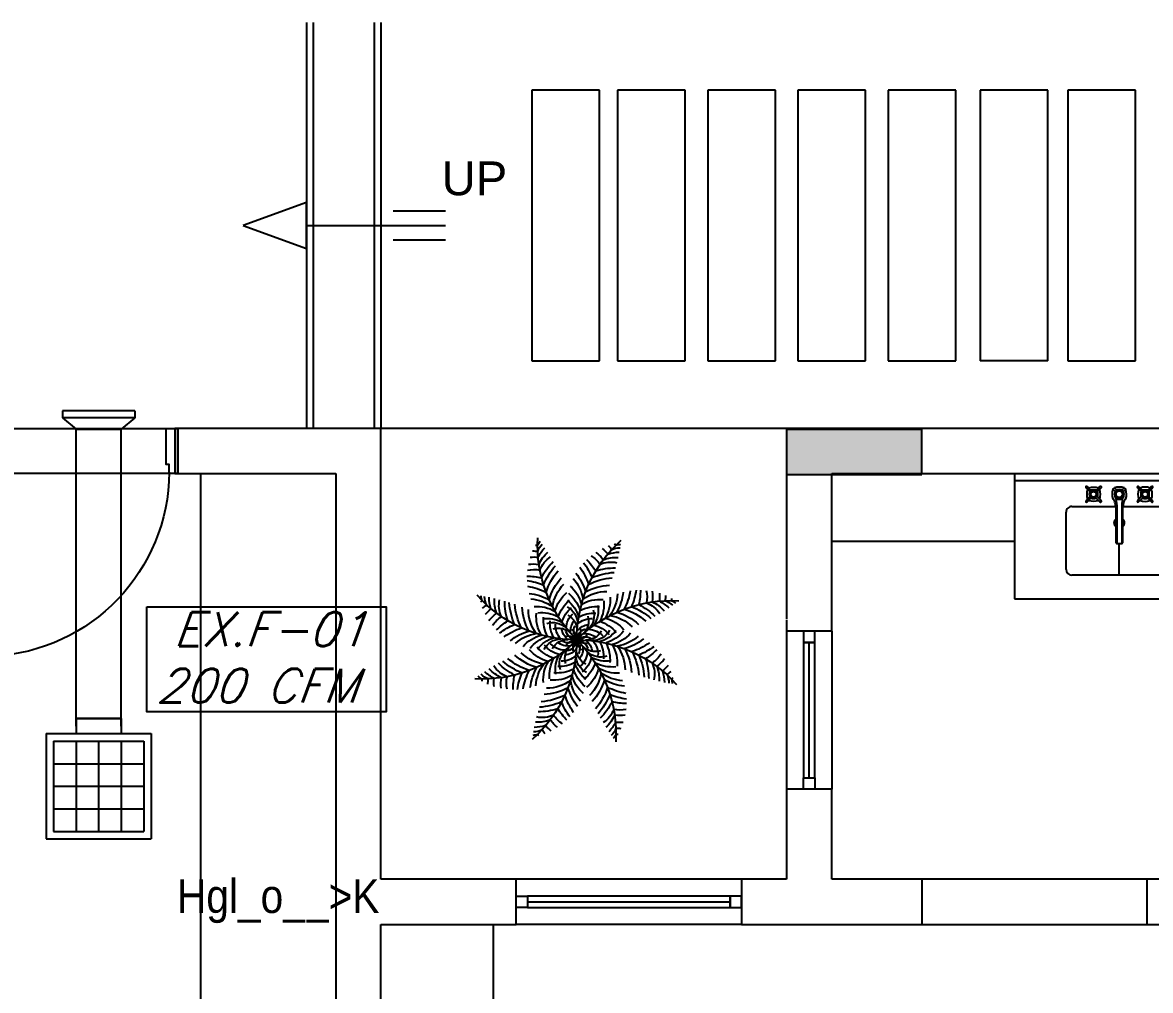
# Model space of a CAD drawing. Header units: metres. Extents: x -658 to -58, y -713 to -118.
# Drawn here: x -92.84 to -87.84, y -131.64 to -127.35 of the extents above; entities that cross this region are included whole.
import ezdxf
from ezdxf.enums import TextEntityAlignment as Align

# ---------------------------------------------------------------- set-up
doc = ezdxf.new("R2010")
doc.units = ezdxf.units.M
doc.header["$LTSCALE"] = 100
for name, color, linetype in [('DCUT', 7, 'Continuous'), ('EX.DUCT', 3, 'Continuous'), ('M-ANNO-NOTE', 3, 'Continuous'), ('plan', 8, 'Continuous'), ('TEXT AC', 7, 'Continuous')]:
    doc.layers.add(name, color=color, linetype=linetype)
doc.styles.add('Arial', font='arial.ttf', dxfattribs={"height": 0.2})
doc.styles.add('rss_dim1', font='romans.shx')
doc.styles.add('style12', font='xarab.shx')

# ---------------------------------------------------------------- blocks, each defined once
blk = doc.blocks.new('Double_Vanity_15689 - Double_Vanity_15689-5389836-الدور الارضي')
for p, q in [((1.7601, 0.5563), (0.0515, 0.5563)), ((0.0515, 0.5563), (0.0515, 0.0317)), ((1.7601, 0.0317), (1.7601, 0.5563)), ((0.3232, 0.4509), (0.7436, 0.4509)), ((1.0852, 0.4509), (1.5056, 0.4509)), ((0.2978, 0.1715), (0.2978, 0.4255)), ((0.769, 0.4255), (0.769, 0.1715)), ((1.0598, 0.1715), (1.0598, 0.4255)), ((1.531, 0.4255), (1.531, 0.1715)), ((0.5172, 0.148), (0.5172, 0.3067)), ((0.5219, 0.1393), (0.5219, 0.3107)), ((0.5449, 0.1393), (0.5449, 0.3107)), ((0.5496, 0.3067), (0.5496, 0.148)), ((1.2792, 0.3067), (1.2792, 0.148)), ((1.2839, 0.1393), (1.2839, 0.3107)), ((1.3069, 0.1393), (1.3069, 0.3107)), ((1.3116, 0.148), (1.3116, 0.3067)), ((0.517, 0.1461), (0.3232, 0.1461)), ((0.3917, 0.1143), (0.3853, 0.1207)), ((0.3905, 0.1259), (0.3969, 0.1195)), ((0.4082, 0.0978), (0.3917, 0.1143)), ((0.3969, 0.1195), (0.4134, 0.103)), ((0.4248, 0.103), (0.4413, 0.1195)), ((0.4465, 0.1143), (0.43, 0.0978)), ((0.4413, 0.1195), (0.4477, 0.1259)), ((0.4529, 0.1207), (0.4465, 0.1143)), ((0.7436, 0.1461), (0.5498, 0.1461)), ((0.6204, 0.1141), (0.6139, 0.1207)), ((0.6191, 0.1259), (0.6256, 0.1194)), ((0.6368, 0.0978), (0.6204, 0.1141)), ((0.6256, 0.1194), (0.642, 0.103)), ((0.6534, 0.103), (0.6698, 0.1194)), ((0.675, 0.1141), (0.6586, 0.0978)), ((0.6698, 0.1194), (0.6763, 0.1259)), ((0.6815, 0.1207), (0.675, 0.1141)), ((1.279, 0.1461), (1.0852, 0.1461)), ((1.1473, 0.1207), (1.1538, 0.1141)), ((1.159, 0.1194), (1.1525, 0.1259)), ((1.1538, 0.1141), (1.1702, 0.0978)), ((1.1754, 0.103), (1.159, 0.1194)), ((1.2032, 0.1194), (1.1868, 0.103)), ((1.192, 0.0978), (1.2084, 0.1141)), ((1.2097, 0.1259), (1.2032, 0.1194)), ((1.2084, 0.1141), (1.2149, 0.1207)), ((1.5056, 0.1461), (1.3118, 0.1461)), ((1.3759, 0.1207), (1.3823, 0.1143)), ((1.3875, 0.1195), (1.3811, 0.1259)), ((1.3823, 0.1143), (1.3988, 0.0978)), ((1.404, 0.103), (1.3875, 0.1195)), ((1.4319, 0.1195), (1.4154, 0.103)), ((1.4206, 0.0978), (1.4371, 0.1143)), ((1.4383, 0.1259), (1.4319, 0.1195)), ((1.4371, 0.1143), (1.4435, 0.1207)), ((0.3853, 0.0635), (0.3917, 0.0699)), ((0.3969, 0.0646), (0.3905, 0.0582)), ((0.3917, 0.0699), (0.4082, 0.0864)), ((0.4134, 0.0812), (0.3969, 0.0646)), ((0.4413, 0.0646), (0.4248, 0.0812)), ((0.43, 0.0864), (0.4465, 0.0699)), ((0.4477, 0.0582), (0.4413, 0.0646)), ((0.4465, 0.0699), (0.4529, 0.0635)), ((0.5046, 0.0702), (0.5144, 0.0795)), ((0.5208, 0.0731), (0.5116, 0.0632)), ((0.5552, 0.0632), (0.546, 0.0731)), ((0.5622, 0.0702), (0.5524, 0.0795)), ((0.6139, 0.0635), (0.6204, 0.07)), ((0.6256, 0.0648), (0.6191, 0.0582)), ((0.6204, 0.07), (0.6368, 0.0864)), ((0.642, 0.0812), (0.6256, 0.0648)), ((0.6698, 0.0648), (0.6534, 0.0812)), ((0.6586, 0.0864), (0.675, 0.07)), ((0.6763, 0.0582), (0.6698, 0.0648)), ((0.675, 0.07), (0.6815, 0.0635)), ((1.1538, 0.07), (1.1473, 0.0635)), ((1.1525, 0.0582), (1.159, 0.0648)), ((1.1702, 0.0864), (1.1538, 0.07)), ((1.159, 0.0648), (1.1754, 0.0812)), ((1.1868, 0.0812), (1.2032, 0.0648)), ((1.2084, 0.07), (1.192, 0.0864)), ((1.2032, 0.0648), (1.2097, 0.0582)), ((1.2149, 0.0635), (1.2084, 0.07)), ((1.2666, 0.0702), (1.2764, 0.0795)), ((1.2736, 0.0632), (1.2828, 0.0731)), ((1.308, 0.0731), (1.3172, 0.0632)), ((1.3242, 0.0702), (1.3144, 0.0795)), ((1.3823, 0.0699), (1.3759, 0.0635)), ((1.3811, 0.0582), (1.3875, 0.0646)), ((1.3988, 0.0864), (1.3823, 0.0699)), ((1.3875, 0.0646), (1.404, 0.0812)), ((1.4154, 0.0812), (1.4319, 0.0646)), ((1.4371, 0.0699), (1.4206, 0.0864)), ((1.4319, 0.0646), (1.4383, 0.0582)), ((1.4435, 0.0635), (1.4371, 0.0699)), ((1.7601, 0.0317), (0.0515, 0.0317)), ((0.0515, 0.0317), (0.0515, 0)), ((1.7601, 0), (1.7601, 0.0317))]:
    blk.add_line(p, q)
for centre, radius in [((0.4191, 0.0921), 0.0123), ((0.5334, 0.0921), 0.0193), ((0.5334, 0.0921), 0.0144), ((0.6477, 0.0921), 0.0123), ((1.1811, 0.0921), 0.0123), ((1.2954, 0.0921), 0.0193), ((1.2954, 0.0921), 0.0144), ((1.4097, 0.0921), 0.0123)]:
    blk.add_circle(centre, radius)
for centre, radius, start, end in [((0.3232, 0.4255), 0.0254, 90, 180), ((0.7436, 0.4255), 0.0254, 0, 90), ((1.0852, 0.4255), 0.0254, 90, 180), ((1.5056, 0.4255), 0.0254, 0, 90), ((0.5335, 0.1488), 0.1623, 85.9896, 94.0925), ((1.2953, 0.1488), 0.1623, 85.9075, 94.0104), ((0.3232, 0.1715), 0.0254, 180, 270), ((0.7436, 0.1715), 0.0254, 270, 0), ((1.0852, 0.1715), 0.0254, 180, 270), ((1.5056, 0.1715), 0.0254, 270, 0), ((0.3879, 0.1233), 0.0037, 45, 225), ((0.481, 0.0921), 0.092, 166.0349, 193.9651), ((0.4191, 0.0302), 0.092, 76.0349, 103.9651), ((0.4564, 0.0921), 0.0562, 167.386, 192.614), ((0.4191, 0.0548), 0.0562, 77.386, 102.614), ((0.4191, 0.0921), 0.0142, 60.1581, 119.8419), ((0.3818, 0.0921), 0.0562, 347.386, 12.614), ((0.3572, 0.0921), 0.092, 346.0349, 13.9651), ((0.4503, 0.1233), 0.0037, 315, 135), ((0.5851, 0.0921), 0.0835, 165.9341, 195.1718), ((0.4944, 0.1284), 0.0188, 301.38, 336.62), ((0.449, 0.148), 0.0682, 336.62, 360), ((0.5707, 0.0921), 0.0576, 165.6165, 192.6005), ((0.5072, 0.1177), 0.0137, 304.2148, 340.2695), ((0.3364, 0.1393), 0.1855, 351.8829, 360), ((0.5334, -0.0167), 0.1305, 84.125, 95.875), ((0.7304, 0.1393), 0.1855, 180, 188.1171), ((0.5596, 0.1177), 0.0137, 199.7305, 235.7852), ((0.6186, 0.1482), 0.069, 180.1496, 203.2303), ((0.4961, 0.0921), 0.0577, 347.3995, 14.3835), ((0.5722, 0.1281), 0.0184, 203.049, 238.951), ((0.4817, 0.0921), 0.0835, 344.8282, 14.0659), ((0.6165, 0.1233), 0.0037, 45, 225), ((0.6714, 0.0921), 0.0556, 156.6101, 203.3899), ((0.6477, 0.0684), 0.0555, 66.6101, 113.3899), ((0.685, 0.0921), 0.0562, 167.386, 192.614), ((0.6477, 0.0548), 0.0561, 77.386, 102.614), ((0.6477, 0.0921), 0.0142, 60.1581, 119.8419), ((0.6104, 0.0921), 0.0561, 347.386, 12.614), ((0.624, 0.0921), 0.0556, 336.6101, 23.3899), ((0.6789, 0.1233), 0.0037, 315, 135), ((1.1499, 0.1233), 0.0037, 45, 225), ((1.2048, 0.0921), 0.0556, 156.6101, 203.3899), ((1.1811, 0.0684), 0.0555, 66.6101, 113.3899), ((1.2184, 0.0921), 0.0561, 167.386, 192.614), ((1.1811, 0.0548), 0.0561, 77.386, 102.614), ((1.1811, 0.0921), 0.0142, 60.1581, 119.8419), ((1.1438, 0.0921), 0.0562, 347.386, 12.614), ((1.1574, 0.0921), 0.0556, 336.6101, 23.3899), ((1.2123, 0.1233), 0.0037, 315, 135), ((1.3471, 0.0921), 0.0835, 165.9341, 195.1718), ((1.2566, 0.1281), 0.0184, 301.049, 336.951), ((1.2102, 0.1482), 0.069, 336.7697, 359.8504), ((1.3327, 0.0921), 0.0576, 165.6165, 192.6005), ((1.2692, 0.1177), 0.0137, 304.2148, 340.2695), ((1.0984, 0.1393), 0.1855, 351.8829, 360), ((1.2954, -0.0167), 0.1305, 84.125, 95.875), ((1.4924, 0.1393), 0.1855, 180, 188.1171), ((1.3216, 0.1177), 0.0137, 199.7305, 235.7852), ((1.3798, 0.148), 0.0682, 180, 203.38), ((1.2581, 0.0921), 0.0577, 347.3995, 14.3835), ((1.3344, 0.1284), 0.0188, 203.38, 238.62), ((1.2437, 0.0921), 0.0835, 344.8282, 14.0659), ((1.3785, 0.1233), 0.0037, 45, 225), ((1.4716, 0.0921), 0.092, 166.0349, 193.9651), ((1.4097, 0.0302), 0.092, 76.0349, 103.9651), ((1.447, 0.0921), 0.0561, 167.386, 192.614), ((1.4097, 0.0548), 0.0562, 77.386, 102.614), ((1.4097, 0.0921), 0.0142, 60.1581, 119.8419), ((1.3724, 0.0921), 0.0562, 347.386, 12.614), ((1.3478, 0.0921), 0.092, 346.0349, 13.9651), ((1.4409, 0.1233), 0.0037, 315, 135), ((0.3879, 0.0609), 0.0037, 135, 315), ((0.4191, 0.1539), 0.092, 256.0349, 283.9651), ((0.4191, 0.0921), 0.0142, 150.1581, 209.8419), ((0.4191, 0.1294), 0.0562, 257.386, 282.614), ((0.4191, 0.0921), 0.0142, 240.1581, 299.8419), ((0.4191, 0.0921), 0.0142, 330.1581, 29.8419), ((0.4503, 0.0609), 0.0037, 225, 45), ((0.4892, 0.0479), 0.0271, 34.4754, 55.5246), ((0.5334, 0.1438), 0.0835, 254.8282, 285.1718), ((0.4994, 0.0581), 0.0262, 35.077, 54.923), ((0.5334, 0.1294), 0.0576, 257.3995, 282.6005), ((0.5674, 0.0581), 0.0262, 125.077, 144.923), ((0.5776, 0.0479), 0.0271, 124.4754, 145.5246), ((0.6165, 0.0609), 0.0037, 135, 315), ((0.6477, 0.1158), 0.0555, 246.6101, 293.3899), ((0.6477, 0.0921), 0.0142, 150.1581, 209.8419), ((0.6477, 0.1294), 0.0562, 257.386, 282.614), ((0.6477, 0.0921), 0.0142, 240.1581, 299.8419), ((0.6477, 0.0921), 0.0142, 330.1581, 29.8419), ((0.6789, 0.0609), 0.0037, 225, 45), ((1.1499, 0.0609), 0.0037, 135, 315), ((1.1811, 0.1158), 0.0555, 246.6101, 293.3899), ((1.1811, 0.0921), 0.0142, 150.1581, 209.8419), ((1.1811, 0.1294), 0.0561, 257.386, 282.614), ((1.1811, 0.0921), 0.0142, 240.1581, 299.8419), ((1.1811, 0.0921), 0.0142, 330.1581, 29.8419), ((1.2123, 0.0609), 0.0037, 225, 45), ((1.2512, 0.0479), 0.0271, 34.4754, 55.5246), ((1.2954, 0.1438), 0.0835, 254.8282, 285.1718), ((1.2614, 0.0581), 0.0262, 35.077, 54.923), ((1.2954, 0.1294), 0.0577, 257.3995, 282.6005), ((1.3294, 0.0581), 0.0262, 125.077, 144.923), ((1.3396, 0.0479), 0.0271, 124.4754, 145.5246), ((1.3785, 0.0609), 0.0037, 135, 315), ((1.4097, 0.1539), 0.092, 256.0349, 283.9651), ((1.4097, 0.0921), 0.0142, 150.1581, 209.8419), ((1.4097, 0.1294), 0.0561, 257.386, 282.614), ((1.4097, 0.0921), 0.0142, 240.1581, 299.8419), ((1.4097, 0.0921), 0.0142, 330.1581, 29.8419), ((1.4409, 0.0609), 0.0037, 225, 45)]:
    blk.add_arc(centre, radius, start, end)
for points in [[(0.5172, 0.3067), (0.5179, 0.307), (0.5191, 0.3077), (0.5207, 0.3091), (0.5216, 0.3102), (0.5219, 0.3107)], [(0.5449, 0.3108), (0.5453, 0.3102), (0.5461, 0.3091), (0.5477, 0.3077), (0.549, 0.307), (0.5496, 0.3067)], [(1.2839, 0.3108), (1.2835, 0.3102), (1.2827, 0.3091), (1.2811, 0.3077), (1.2798, 0.307), (1.2792, 0.3067)], [(1.3116, 0.3067), (1.3109, 0.307), (1.3097, 0.3077), (1.3081, 0.3091), (1.3072, 0.3102), (1.3069, 0.3107)]]:
    blk.add_open_spline(points, degree=3)
blk = doc.blocks.new('Sink - Undercounter - 0614_000-5389837-الدور الارضي')
blk.add_line((0, 0.508), (0, 0.3683))
for radius, start, end in [(0.0222, 168.0492, 173.3448), (0.0223, 186.7356, 192.0093), (0.0223, 6.682, 11.9714), (0.0222, 348.0186, 353.3052)]:
    blk.add_arc((0, 0.2759), radius, start, end)
for points, knots in [([(-0.0164, 0.2609), (-0.0166, 0.2612), (-0.0177, 0.2624), (-0.0194, 0.2647), (-0.021, 0.2683), (-0.0219, 0.2716), (-0.0222, 0.2744), (-0.0223, 0.2777), (-0.0217, 0.2817), (-0.0202, 0.2855), (-0.0186, 0.2883), (-0.0174, 0.2898), (-0.0166, 0.2907), (-0.0164, 0.2909)], [0.2649725, 0.2649725, 0.2649725, 0.2649725, 0.2777778, 0.3333333, 0.3888889, 0.4444444, 0.4791667, 0.5138889, 0.5833333, 0.6527778, 0.6875, 0.7222222, 0.7354847, 0.7354847, 0.7354847, 0.7354847]), ([(0.0164, 0.2909), (0.0166, 0.2907), (0.0177, 0.2895), (0.0194, 0.2871), (0.021, 0.2836), (0.0219, 0.2803), (0.0222, 0.2774), (0.0223, 0.2741), (0.0217, 0.2702), (0.0202, 0.2663), (0.0185, 0.2636), (0.0174, 0.262), (0.0166, 0.2612), (0.0164, 0.2609)], [0.264658, 0.264658, 0.264658, 0.264658, 0.2777778, 0.3333333, 0.3888889, 0.4444444, 0.4791667, 0.5138889, 0.5833333, 0.6527778, 0.6875, 0.7222222, 0.7352288, 0.7352288, 0.7352288, 0.7352288])]:
    blk.add_open_spline(points, degree=3, knots=knots)
blk = doc.blocks.new('A$C5CF46EA4')
for centre, radius, start, end in [((0.078, 1.819), 1.231, 314.7866, 3.3263), ((-0.286, 0.95), 1.231, 359.7866, 48.3263), ((0.531, 1.681), 0.151, 69.8917, 87.059), ((0.542, 1.615), 0.185, 63.8335, 89.4867), ((0.703, 1.732), 0.151, 136.0206, 143.5444), ((0.783, 1.687), 0.185, 134.6388, 149.6026), ((0.967, 1.486), 0.401, 130.0973, 140.5075), ((0.95, 1.524), 0.401, 27.9286, 43.3029), ((1.133, 1.704), 0.185, 18.8335, 44.4867), ((1.172, 1.759), 0.151, 24.8917, 42.059), ((1.331, 1.673), 0.151, 91.0206, 98.5444), ((0.539, 1.358), 0.401, 72.9286, 88.3029), ((0.581, 1.37), 0.34, 69.575, 93.1547), ((0.974, 1.488), 0.34, 127.3086, 143.8611), ((0.942, 1.512), 0.249, 121.1923, 148.041), ((1.259, 1.28), 0.576, 134.6721, 148.0815), ((1.054, 1.504), 0.249, 20.3951, 57.4318), ((0.988, 1.504), 0.34, 24.575, 48.1547), ((1.343, 1.313), 0.401, 85.0973, 95.5075), ((1.355, 1.585), 0.185, 89.6388, 104.6026), ((0.627, 1.418), 0.249, 65.3951, 102.4318), ((0.591, 1.037), 0.576, 71.9185, 90.3789), ((0.551, 0.916), 0.657, 67.3064, 85.7916), ((1.412, 1.273), 0.657, 143.8063, 157.6936), ((1.389, 1.28), 0.581, 144.3968, 162.2019), ((0.677, 1.208), 0.581, 17.7981, 40.471), ((0.646, 1.203), 0.657, 22.3064, 40.7916), ((0.759, 1.261), 0.576, 26.9185, 45.3789), ((1.344, 1.349), 0.249, 76.1923, 103.041), ((1.349, 1.309), 0.34, 82.3086, 98.8611), ((0.57, 0.941), 0.581, 62.7981, 85.471), ((1.355, 1.247), 0.511, 141.857, 163.8696), ((1.256, 1.266), 0.372, 138.1649, 171.5062), ((0.711, 1.175), 0.511, 16.1304, 42.3372), ((1.507, 0.847), 0.657, 98.8063, 112.6936), ((1.404, 0.96), 0.576, 89.6721, 103.0815), ((0.578, 1.343), 0.401, 175.0973, 185.5075), ((0.582, 1.349), 0.34, 172.3086, 188.8611), ((0.542, 1.344), 0.249, 166.1923, 193.041), ((0.931, 1.404), 0.576, 179.6721, 193.0815), ((1.044, 1.507), 0.657, 188.8063, 202.6936), ((1.022, 1.496), 0.581, 189.3968, 207.2019), ((1.022, 1.449), 0.511, 186.857, 208.8696), ((0.938, 1.392), 0.372, 183.1649, 216.5062), ((0.618, 0.942), 0.511, 61.1304, 87.3372), ((0.667, 1.022), 0.372, 53.4938, 90.209), ((1.221, 1.195), 0.328, 130.7054, 166.1838), ((1.259, 1.103), 0.363, 130.49, 160.9395), ((0.829, 1.13), 0.328, 13.8162, 50.6638), ((0.803, 1.197), 0.372, 8.4938, 45.209), ((1.449, 0.869), 0.511, 96.857, 118.8696), ((1.496, 0.869), 0.581, 99.3968, 117.2019), ((0.071, 0.078), 1.231, 44.7866, 93.3263), ((0.132, 1.172), 0.151, 114.8917, 132.059), ((0.187, 1.133), 0.185, 108.8335, 134.4867), ((0.218, 1.331), 0.151, 181.0206, 188.5444), ((0.367, 0.95), 0.401, 117.9286, 133.3029), ((0.306, 1.355), 0.185, 179.6388, 194.6026), ((0.387, 0.988), 0.34, 114.575, 138.1547), ((0.386, 1.054), 0.249, 110.3951, 147.4318), ((0.63, 0.759), 0.576, 116.9185, 135.3789), ((0.963, 1.317), 0.328, 175.7054, 211.1838), ((1.056, 1.279), 0.363, 175.49, 205.9395), ((0.732, 0.993), 0.328, 58.8162, 95.6638), ((1.012, 1.218), 0.265, 169.9214, 211.046), ((1.185, 1.092), 0.265, 124.9214, 166.046), ((0.95, 2.177), 1.231, 269.7866, 318.3263), ((0.774, 1.04), 0.363, 19.0605, 48.6559), ((1.392, 0.953), 0.372, 93.1649, 126.5062), ((0.941, 1.32), 0.581, 332.7981, 355.471), ((0.916, 1.34), 0.657, 337.3064, 355.7916), ((1.037, 1.3), 0.576, 341.9185, 0.3789), ((1.418, 1.264), 0.249, 335.3951, 12.4318), ((1.37, 1.31), 0.34, 339.575, 3.1547), ((1.358, 1.352), 0.401, 342.9286, 358.3029), ((1.615, 1.349), 0.185, 333.8335, 359.4867), ((1.687, 1.108), 0.185, 44.6388, 59.6026), ((1.732, 1.188), 0.151, 46.0206, 53.5444), ((1.681, 1.36), 0.151, 339.8917, 357.059), ((0.687, 0.646), 0.657, 112.3064, 130.7916), ((0.683, 0.677), 0.581, 107.7981, 130.471), ((0.716, 0.711), 0.511, 106.1304, 132.3372), ((0.694, 0.803), 0.372, 98.4938, 135.209), ((0.757, 0.891), 0.363, 64.0605, 93.6559), ((0.792, 0.929), 0.265, 58.954, 94.9495), ((0.965, 1.169), 0.18, 162.0705, 224.1396), ((0.993, 1.116), 0.157, 161.9033, 227.5819), ((1.117, 1.089), 0.18, 117.0705, 179.1396), ((1.1, 1.032), 0.157, 116.9033, 182.5819), ((0.863, 1.052), 0.18, 0.8604, 48.8935), ((0.825, 1.042), 0.265, 13.954, 49.9495), ((1.279, 0.835), 0.363, 85.49, 115.9395), ((1.317, 0.928), 0.328, 85.7054, 121.1838), ((0.891, 1.134), 0.363, 334.0605, 3.6559), ((0.993, 1.159), 0.328, 328.8162, 5.6638), ((1.022, 1.224), 0.372, 323.4938, 0.209), ((0.942, 1.273), 0.511, 331.1304, 357.3372), ((1.512, 0.948), 0.249, 31.1923, 58.041), ((1.488, 0.917), 0.34, 37.3086, 53.8611), ((1.486, 0.924), 0.401, 40.0973, 50.5075), ((0.761, 0.829), 0.328, 103.8162, 140.6638), ((0.851, 0.774), 0.363, 109.0605, 138.6559), ((0.849, 0.825), 0.265, 103.954, 139.9495), ((0.812, 0.963), 0.18, 45.8604, 93.8935), ((0.818, 0.932), 0.157, 37.4181, 83.5699), ((0.827, 0.935), 0.119, 5.0251, 71.6696), ((1.029, 1.029), 0.119, 171.5256, 224.9749), ((0.855, 1.022), 0.119, 320.0251, 26.6696), ((0.846, 1.026), 0.157, 352.4181, 38.5699), ((1.116, 0.898), 0.157, 71.9033, 137.5819), ((0.932, 1.073), 0.157, 307.4181, 353.5699), ((1.169, 0.926), 0.18, 72.0705, 134.1396), ((1.218, 0.879), 0.265, 79.9214, 121.046), ((0.963, 1.079), 0.18, 315.8604, 3.8935), ((0.929, 1.099), 0.265, 328.954, 4.9495), ((1.28, 0.502), 0.581, 54.3968, 72.2019), ((1.273, 0.479), 0.657, 53.8063, 67.6936), ((1.28, 0.632), 0.576, 44.6721, 58.0815), ((0.941, -0.286), 1.231, 89.7866, 138.3263), ((0.643, 1.355), 0.511, 231.857, 253.8696), ((0.624, 1.256), 0.372, 228.1649, 261.5062), ((0.695, 1.221), 0.328, 220.7054, 256.1838), ((0.788, 1.259), 0.363, 220.49, 250.9395), ((1.813, 0.071), 1.231, 134.7866, 183.3263), ((0.799, 1.185), 0.265, 214.9214, 256.046), ((0.801, 1.117), 0.18, 207.0705, 269.1396), ((0.839, 0.863), 0.18, 90.8604, 138.8935), ((0.858, 1.1), 0.157, 206.9033, 272.5819), ((0.865, 0.846), 0.157, 82.4181, 128.5699), ((0.959, 0.818), 0.157, 127.4181, 173.5699), ((0.869, 0.855), 0.119, 50.0251, 116.6696), ((0.956, 0.827), 0.119, 95.0251, 161.6696), ((0.862, 1.029), 0.119, 261.5256, 314.9749), ((0.945, 1.064), 0.119, 216.5256, 269.9749), ((0.827, 0.945), 0.119, 306.5256, 359.9749), ((1.036, 0.869), 0.119, 140.0251, 206.6696), ((1.064, 0.945), 0.119, 126.5256, 179.9749), ((0.935, 1.064), 0.119, 275.0251, 341.6696), ((1.029, 0.861), 0.119, 81.5256, 134.9749), ((1.819, 1.813), 1.231, 224.7866, 273.3263), ((2.177, 0.941), 1.231, 179.7866, 228.3263), ((0.945, 0.827), 0.119, 36.5256, 89.9749), ((0.861, 0.862), 0.119, 351.5256, 44.9749), ((1.022, 1.036), 0.119, 230.0251, 296.6696), ((1.064, 0.956), 0.119, 185.0251, 251.6696), ((1.032, 0.791), 0.157, 26.9033, 92.5819), ((1.089, 0.773), 0.18, 27.0705, 89.1396), ((1.092, 0.706), 0.265, 34.9214, 76.046), ((1.103, 0.631), 0.363, 40.49, 70.9395), ((1.195, 0.67), 0.328, 40.7054, 76.1838), ((1.266, 0.635), 0.372, 48.1649, 81.5062), ((1.247, 0.536), 0.511, 51.857, 73.8696), ((0.611, 1.259), 0.576, 224.6721, 238.0815), ((0.618, 1.412), 0.657, 233.8063, 247.6936), ((0.61, 1.389), 0.581, 234.3968, 252.2019), ((0.949, 0.618), 0.511, 151.1304, 177.3372), ((0.869, 0.667), 0.372, 143.4938, 180.209), ((0.898, 0.732), 0.328, 148.8162, 185.6638), ((1, 0.757), 0.363, 154.0605, 183.6559), ((0.962, 0.792), 0.265, 148.954, 184.9495), ((0.775, 0.993), 0.157, 251.9033, 317.5819), ((0.928, 0.812), 0.18, 135.8604, 183.8935), ((0.791, 0.858), 0.157, 296.9033, 2.5819), ((1.045, 0.865), 0.157, 172.4181, 218.5699), ((1.073, 0.959), 0.157, 217.4181, 263.5699), ((0.898, 0.775), 0.157, 341.9033, 47.5819), ((1.026, 1.045), 0.157, 262.4181, 308.5699), ((1.052, 1.028), 0.18, 270.8604, 318.8935), ((0.926, 0.722), 0.18, 342.0705, 44.1396), ((1.042, 1.066), 0.265, 283.954, 319.9495), ((1.04, 1.117), 0.363, 289.0605, 318.6559), ((1.13, 1.062), 0.328, 283.8162, 320.6638), ((0.403, 0.974), 0.34, 217.3086, 233.8611), ((0.378, 0.942), 0.249, 211.1923, 238.041), ((0.854, 0.591), 0.576, 161.9185, 180.3789), ((0.975, 0.551), 0.657, 157.3064, 175.7916), ((0.949, 0.57), 0.581, 152.7981, 175.471), ((0.673, 1.012), 0.265, 259.9214, 301.046), ((0.722, 0.965), 0.18, 252.0705, 314.1396), ((1.066, 0.849), 0.265, 193.954, 229.9495), ((1.028, 0.839), 0.18, 180.8604, 228.8935), ((0.773, 0.801), 0.18, 297.0705, 359.1396), ((0.706, 0.799), 0.265, 304.9214, 346.046), ((1.079, 0.928), 0.18, 225.8604, 273.8935), ((1.099, 0.962), 0.265, 238.954, 274.9495), ((0.879, 0.673), 0.265, 349.9214, 31.046), ((0.835, 0.612), 0.363, 355.49, 25.9395), ((0.928, 0.574), 0.328, 355.7054, 31.1838), ((1.197, 1.088), 0.372, 278.4938, 315.209), ((1.175, 1.18), 0.511, 286.1304, 312.3372), ((1.208, 1.213), 0.581, 287.7981, 310.471), ((1.203, 1.245), 0.657, 292.3064, 310.7916), ((0.204, 0.783), 0.185, 224.6388, 239.6026), ((0.404, 0.967), 0.401, 220.0973, 230.5075), ((0.533, 0.539), 0.401, 162.9286, 178.3029), ((0.521, 0.581), 0.34, 159.575, 183.1547), ((0.473, 0.627), 0.249, 155.3951, 192.4318), ((0.499, 0.938), 0.372, 273.1649, 306.5062), ((0.574, 0.963), 0.328, 265.7054, 301.1838), ((0.612, 1.056), 0.363, 265.49, 295.9395), ((1.088, 0.694), 0.372, 188.4938, 225.209), ((1.062, 0.761), 0.328, 193.8162, 230.6638), ((1.117, 0.851), 0.363, 199.0605, 228.6559), ((0.631, 0.788), 0.363, 310.49, 340.9395), ((1.134, 1), 0.363, 244.0605, 273.6559), ((0.953, 0.499), 0.372, 3.1649, 36.5062), ((0.869, 0.442), 0.511, 6.857, 28.8696), ((0.869, 0.395), 0.581, 9.3968, 27.2019), ((0.847, 0.384), 0.657, 8.8063, 22.6936), ((1.261, 1.132), 0.576, 296.9185, 315.3789), ((1.504, 0.836), 0.249, 290.3951, 327.4318), ((1.504, 0.903), 0.34, 294.575, 318.1547), ((1.524, 0.941), 0.401, 297.9286, 313.3029), ((0.158, 0.703), 0.151, 226.0206, 233.5444), ((0.21, 0.531), 0.151, 159.8917, 177.059), ((0.276, 0.542), 0.185, 153.8335, 179.4867), ((0.442, 1.022), 0.511, 276.857, 298.8696), ((1.18, 0.716), 0.511, 196.1304, 222.3372), ((0.67, 0.695), 0.328, 310.7054, 346.1838), ((0.635, 0.624), 0.372, 318.1649, 351.5062), ((1.159, 0.898), 0.328, 238.8162, 275.6638), ((1.224, 0.869), 0.372, 233.4938, 270.209), ((0.96, 0.487), 0.576, 359.6721, 13.0815), ((1.349, 0.547), 0.249, 346.1923, 13.041), ((1.309, 0.541), 0.34, 352.3086, 8.8611), ((1.313, 0.548), 0.401, 355.0973, 5.5075), ((1.704, 0.757), 0.185, 288.8335, 314.4867), ((1.585, 0.536), 0.185, 359.6388, 14.6026), ((1.673, 0.56), 0.151, 1.0206, 8.5444), ((1.759, 0.719), 0.151, 294.8917, 312.059), ((0.384, 1.044), 0.657, 278.8063, 292.6936), ((0.395, 1.022), 0.581, 279.3968, 297.2019), ((1.245, 0.687), 0.657, 202.3064, 220.7916), ((1.213, 0.683), 0.581, 197.7981, 220.471), ((0.536, 0.643), 0.511, 321.857, 343.8696), ((0.502, 0.61), 0.581, 324.3968, 342.2019), ((1.273, 0.949), 0.511, 241.1304, 267.3372), ((1.32, 0.949), 0.581, 242.7981, 265.471), ((0.487, 0.931), 0.576, 269.6721, 283.0815), ((1.132, 0.63), 0.576, 206.9185, 225.3789), ((0.479, 0.618), 0.657, 323.8063, 337.6936), ((1.34, 0.975), 0.657, 247.3064, 265.7916), ((0.547, 0.542), 0.249, 256.1923, 283.041), ((0.541, 0.582), 0.34, 262.3086, 278.8611), ((0.903, 0.387), 0.34, 204.575, 228.1547), ((0.836, 0.386), 0.249, 200.3951, 237.4318), ((0.632, 0.611), 0.576, 314.6721, 328.0815), ((0.948, 0.378), 0.249, 301.1923, 328.041), ((1.3, 0.854), 0.576, 251.9185, 270.3789), ((1.264, 0.473), 0.249, 245.3951, 282.4318), ((0.548, 0.578), 0.401, 265.0973, 275.5075), ((0.536, 0.306), 0.185, 269.6388, 284.6026), ((0.757, 0.187), 0.185, 198.8335, 224.4867), ((0.941, 0.367), 0.401, 207.9286, 223.3029), ((0.917, 0.403), 0.34, 307.3086, 323.8611), ((0.924, 0.404), 0.401, 310.0973, 320.5075), ((1.31, 0.521), 0.34, 249.575, 273.1547), ((1.352, 0.533), 0.401, 252.9286, 268.3029), ((1.108, 0.204), 0.185, 314.6388, 329.6026), ((1.349, 0.276), 0.185, 243.8335, 269.4867), ((0.56, 0.218), 0.151, 271.0206, 278.5444), ((0.719, 0.132), 0.151, 204.8917, 222.059), ((1.188, 0.158), 0.151, 316.0206, 323.5444), ((1.36, 0.21), 0.151, 249.8917, 267.059)]:
    blk.add_arc(centre, radius, start, end)
blk = doc.blocks.new('flower29')
blk.add_blockref('A$C5CF46EA4', (-1.039, -0.704))
blk = doc.blocks.new('*U102')
for points in [[(79, 916), (79, 100), (39, 100), (39, 916)], [(0, -100), (14, -100), (14, 100), (0, 100)], [(900, -100), (886, -100), (886, 100), (900, 100)]]:
    blk.add_lwpolyline(points, close=True)
at = {"ltscale": 0.25}
for points in [[(900, 100), (0, 100)], [(0, -100), (900, -100)]]:
    blk.add_lwpolyline(points, dxfattribs=at)
at = {"flags": 128}
for points in [[(14, -100), (14, 100), (14, 100), (39, 100), (39, 60), (52, 60), (52, -100)], [(886, -100), (886, 100), (886, 100), (861, 100), (861, 60), (848, 60), (848, -100), (886, -100)]]:
    blk.add_lwpolyline(points, close=True, dxfattribs=at)
at = {"ltscale": 0.25}
blk.add_arc((38.2, 88.8), 822.9, 0.4032, 87.1892, dxfattribs=at)
blk = doc.blocks.new('*U113')
blk.add_line((0.65, 0), (0.05, 0))
for points in [[(0.05, 0.025), (0, 0.025), (0, -0.025), (0.05, -0.025)], [(0.65, -0.025), (0.65, 0.025), (0.05, 0.025), (0.05, -0.025)], [(0.65, 0.025), (0.7, 0.025), (0.7, -0.025), (0.65, -0.025)]]:
    blk.add_lwpolyline(points, close=True)
blk = doc.blocks.new('*U117')
blk.add_line((0.95, 0), (0.05, 0))
for points in [[(0.05, 0.025), (0, 0.025), (0, -0.025), (0.05, -0.025)], [(0.95, -0.025), (0.95, 0.025), (0.05, 0.025), (0.05, -0.025)], [(0.95, 0.025), (1, 0.025), (1, -0.025), (0.95, -0.025)]]:
    blk.add_lwpolyline(points, close=True)
blk = doc.blocks.new('GREGRERGREGRE')
h = blk.add_hatch(color=256)
h.dxf.hatch_style = 1
h.paths.add_polyline_path([(-207.6055, -129.3557), (-207.6055, -129.1557), (-208.2055, -129.1557), (-208.2055, -129.3557)])
blk.add_lwpolyline([(-207.6055, -129.3557), (-207.6055, -129.1557), (-208.2055, -129.1557), (-208.2055, -129.3557)], close=True)
blk = doc.blocks.new('A$Cc2be8e3e')
at = {"layer": 'plan', "ltscale": 0.4}
blk.add_line((-22.1335, 21.1095), (-22.1335, 19.3095), dxfattribs=at)
at = {"layer": 'plan', "ltscale": 0.05}
blk.add_line((-22.1035, 21.1095), (-22.1035, 19.3095), dxfattribs=at)
at = {"layer": 'plan'}
for p, q in [((-20.8332, 20.8095), (-21.1332, 20.8095)), ((-21.1332, 20.8095), (-21.1332, 19.6095)), ((-20.8332, 19.6095), (-20.8332, 20.8095)), ((-20.4532, 20.8095), (-20.7532, 20.8095)), ((-20.7532, 20.8095), (-20.7532, 19.6095)), ((-20.4532, 19.6095), (-20.4532, 20.8095)), ((-20.0532, 20.8095), (-20.3532, 20.8095)), ((-20.3532, 20.8095), (-20.3532, 19.6095)), ((-20.0532, 19.6095), (-20.0532, 20.8095)), ((-19.6532, 20.8095), (-19.9532, 20.8095)), ((-19.9532, 20.8095), (-19.9532, 19.6095)), ((-19.6532, 19.6095), (-19.6532, 20.8095)), ((-19.2532, 20.8095), (-19.5532, 20.8095)), ((-19.5532, 20.8095), (-19.5532, 19.6095)), ((-19.2532, 19.6095), (-19.2532, 20.8095)), ((-18.8448, 20.8095), (-19.1448, 20.8095)), ((-19.1448, 20.8095), (-19.1448, 19.6095)), ((-18.8448, 19.6095), (-18.8448, 20.8095)), ((-18.4557, 20.8095), (-18.7557, 20.8095)), ((-18.7557, 20.8095), (-18.7557, 19.6095)), ((-18.4557, 19.6095), (-18.4557, 20.8095)), ((-21.7484, 20.2737), (-21.517, 20.2737)), ((-22.1335, 20.2095), (-21.517, 20.2095)), ((-21.7484, 20.1453), (-21.517, 20.1453)), ((-21.1332, 19.6095), (-20.8332, 19.6095)), ((-20.7532, 19.6095), (-20.4532, 19.6095)), ((-20.3532, 19.6095), (-20.0532, 19.6095)), ((-19.9532, 19.6095), (-19.6532, 19.6095)), ((-19.5532, 19.6095), (-19.2532, 19.6095)), ((-18.8448, 19.6095), (-19.1448, 19.6095)), ((-18.7557, 19.6095), (-18.4557, 19.6095)), ((-21.8035, 19.3095), (-22.7035, 19.3095)), ((-22.7035, 19.3095), (-22.7035, 19.1095)), ((-20.0035, 19.3095), (-21.8035, 19.3095)), ((-21.8035, 17.3095), (-21.8035, 19.3095)), ((-15.4035, 19.3095), (-20.0035, 19.3095)), ((-20.0035, 19.3095), (-20.0035, 18.4632)), ((-22.7035, 19.1095), (-22.0035, 19.1095)), ((-22.6035, 19.1095), (-22.6035, 15.5095)), ((-22.0035, 19.1095), (-22.0035, 14.9095)), ((-19.8035, 19.1095), (-16.7035, 19.1095)), ((-19.8035, 18.4095), (-19.8035, 19.1095)), ((-19.8035, 18.8095), (-18.9924, 18.8095)), ((-20.0035, 18.4592), (-20.0035, 18.4095)), ((-19.8035, 18.4095), (-20.0035, 18.4095)), ((-20.0035, 18.4095), (-20.0035, 17.7095)), ((-19.8035, 18.4095), (-19.8035, 17.7095)), ((-19.8035, 17.7095), (-20.0035, 17.7095)), ((-20.0035, 17.7095), (-20.0035, 17.3095)), ((-19.8035, 17.3095), (-19.8035, 17.7095)), ((-21.2035, 17.3095), (-21.8035, 17.3095)), ((-21.2035, 17.1095), (-21.2035, 17.3095)), ((-20.2035, 17.3095), (-21.2035, 17.3095)), ((-20.0035, 17.3095), (-20.2035, 17.3095)), ((-20.2035, 17.3095), (-20.2035, 17.1095)), ((-19.4035, 17.3095), (-19.8035, 17.3095)), ((-19.4035, 17.3095), (-19.4035, 17.1095)), ((-16.7035, 17.3095), (-18.4035, 17.3095)), ((-18.4035, 17.1095), (-18.4035, 17.3095)), ((-21.8035, 17.1095), (-21.2035, 17.1095)), ((-21.8035, 14.9095), (-21.8035, 17.1095)), ((-21.3035, 14.9095), (-21.3035, 17.1095)), ((-20.2035, 17.1095), (-21.2035, 17.1095)), ((-20.2035, 17.1095), (-19.4035, 17.1095)), ((-18.4035, 17.1095), (-13.9035, 17.1095))]:
    blk.add_line(p, q, dxfattribs=at)
at = {"layer": 'plan', "ltscale": 0.5}
for p, q in [((-18.4035, 17.3095), (-19.4035, 17.3095)), ((-19.4035, 17.1095), (-18.4035, 17.1095))]:
    blk.add_line(p, q, dxfattribs=at)
at = {"layer": 'plan', "ltscale": 0.4}
blk.add_lwpolyline([(-21.8335, 21.1095), (-21.8335, 19.3095)], dxfattribs=at)
at = {"layer": 'plan', "ltscale": 0.05}
blk.add_lwpolyline([(-21.8035, 21.1095), (-21.8035, 19.3095)], dxfattribs=at)
at = {"layer": 'plan'}
blk.add_lwpolyline([(-22.4141, 20.2095), (-22.1335, 20.1079), (-22.1335, 20.3111)], close=True, dxfattribs=at)
blk.add_blockref('GREGRERGREGRE', (188.202, 148.4607), dxfattribs=at)
for name, p, xscale, yscale, zscale, rotation in [('*U102', (-23.6035, 19.2095), -0.001, 0.001, 0.001, 180), ('flower29', (-20.819, 18.327), -0.478125, 0.478125, 0.478125, 90)]:
    blk.add_blockref(name, p, dxfattribs=dict(at, xscale=xscale, yscale=yscale, zscale=zscale, rotation=rotation))
for name, p, rotation in [('Double_Vanity_15689 - Double_Vanity_15689-5389836-الدور الارضي', (-17.2323, 19.1095), 179.9999999999999), ('Sink - Undercounter - 0614_000-5389837-الدور الارضي', (-18.5277, 19.1666), 179.9999999999999), ('*U113', (-19.9035, 18.4095), 269.9999999999999), ('*U117', (-20.2035, 17.2095), 179.9999999999999)]:
    blk.add_blockref(name, p, dxfattribs=dict(at, rotation=rotation))
at = {"layer": 'plan', "style": 'style12', "width": 0.9}
blk.add_text('Hgl_o__>K', height=0.15, dxfattribs=at).set_placement((-22.7081, 17.1601))
at = {"layer": 'plan', "insert": (-21.5338, 20.4935), "char_height": 0.15, "width": 0.434395, "attachment_point": 1, "line_spacing_factor": 0.941778, "style": 'Arial'}
blk.add_mtext('UP', dxfattribs=at)
blk = doc.blocks.new('EF-6')
for p, q in [((-239.7, -141.9), (-239.7, 208.1)), ((110.3, 208.1), (-239.7, 208.1)), ((110.3, -141.9), (110.3, 208.1)), ((110.3, -141.9), (-239.7, -141.9)), ((-139.7, -191.9), (-139.7, -141.9)), ((10.3, -191.9), (10.3, -141.9)), ((10.3, -191.9), (-139.7, -191.9))]:
    blk.add_line(p, q)
at = {"color": 1}
for p, q in [((85.3, 183.1), (-214.7, 183.1)), ((-214.7, -116.9), (-214.7, 183.1)), ((-139.7, -116.9), (-139.7, 183.1)), ((-64.7, -116.9), (-64.7, 183.1)), ((10.3, -116.9), (10.3, 183.1)), ((85.3, -116.9), (85.3, 183.1)), ((85.3, 108.1), (-214.7, 108.1)), ((85.3, 33.1), (-214.7, 33.1)), ((85.3, -41.9), (-214.7, -41.9)), ((85.3, -116.9), (-214.7, -116.9))]:
    blk.add_line(p, q, dxfattribs=at)

msp = doc.modelspace()

# ---------------------------------------------------------------- linework, layer by layer
at = {"layer": 'DCUT', "color": 3, "extrusion": (-1.25101e-06, 5.18176e-07, 1)}
for p, q in [((-92.3429, -129.0741, 0), (-92.663, -129.0741, 0)), ((-92.663, -129.0741, 0), (-92.663, -129.1037, 0)), ((-92.3429, -129.0741, 0), (-92.3429, -129.1037, 0)), ((-92.3429, -129.1037, 0), (-92.663, -129.1037, 0)), ((-92.663, -129.1037, 0), (-92.603, -129.1541)), ((-92.3429, -129.1037, 0), (-92.403, -129.1541)), ((-92.403, -129.1541), (-92.603, -129.1541))]:
    msp.add_line(p, q, dxfattribs=at)
at = {"layer": 'DCUT', "color": 3}
msp.add_line((-92.603, -129.1541), (-92.403, -129.1541), dxfattribs=at)
at = {"layer": 'EX.DUCT', "linetype": 'Continuous'}
for p, q in [((-92.403, -129.1541, 0), (-92.603, -129.1541, 0)), ((-92.4029, -130.4383, 0), (-92.6029, -130.4383, 0))]:
    msp.add_line(p, q, dxfattribs=at)
at = {"layer": 'EX.DUCT', "linetype": 'ByBlock'}
for p, q in [((-92.6029, -130.4717, 0), (-92.603, -129.1541, 0)), ((-92.4029, -130.4717, 0), (-92.403, -129.1541, 0))]:
    msp.add_line(p, q, dxfattribs=at)
at = {"layer": 'TEXT AC', "color": 4}
msp.add_lwpolyline([(-92.2894, -129.9425), (-91.2282, -129.9425), (-91.2282, -130.4085), (-92.2894, -130.4085)], close=True, dxfattribs=at)

# ---------------------------------------------------------------- block references
at = {"layer": 'M-ANNO-NOTE', "extrusion": (-1.25101e-06, 5.18176e-07, 1), "xscale": 0.001333333333333318, "yscale": 0.001333333333333318, "zscale": 0.001333333333333318, "rotation": 180}
msp.add_blockref('EF-6', (-92.5893, -130.6943, 0), dxfattribs=at)
at = {"layer": 'plan'}
msp.add_blockref('A$Cc2be8e3e', (-69.4477, -148.4607), dxfattribs=at)

# ---------------------------------------------------------------- texts
at = {"layer": 'TEXT AC', "color": 4, "style": 'rss_dim1', "oblique": 20}
for s, p in [('EX.F-01', (-91.7433, -130.0418)), ('200 CFM', (-91.8013, -130.2926))]:
    msp.add_text(s, height=0.15, dxfattribs=at).set_placement(p, align=Align.MIDDLE_CENTER)

doc.saveas('drawing.dxf')
